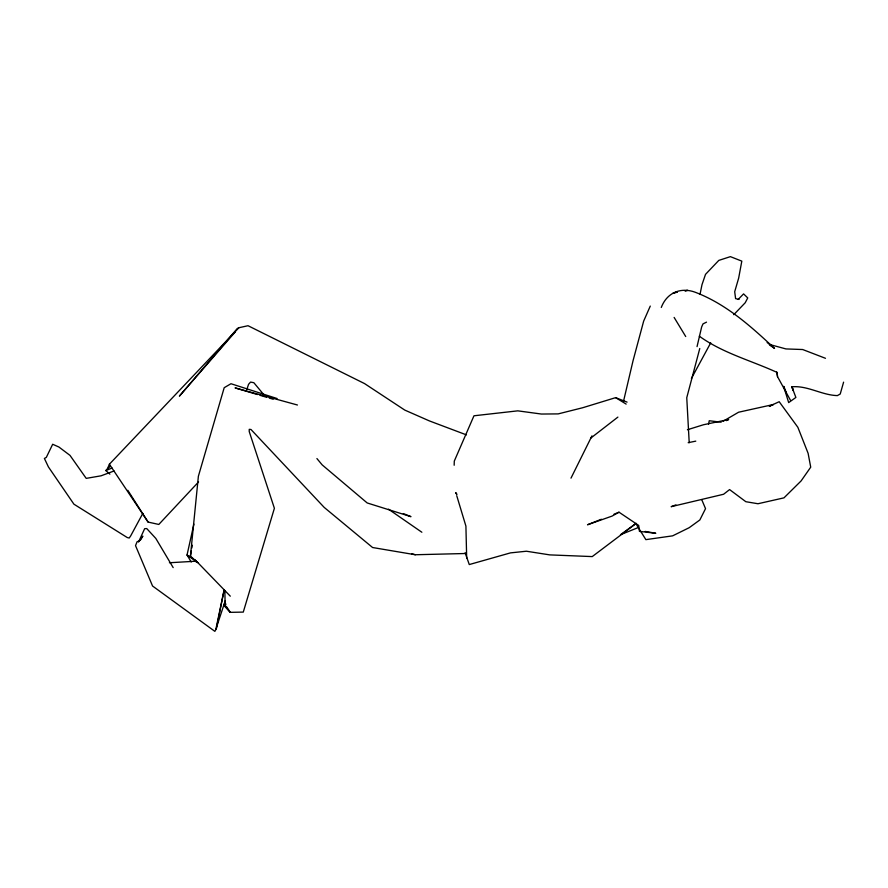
<?xml version="1.0" encoding="UTF-8"?>
<svg xmlns="http://www.w3.org/2000/svg" width="888" height="888" viewBox="0 0 888 888"><rect width="100%" height="100%" fill="white"/><g stroke="black" fill="none" stroke-linecap="round" stroke-linejoin="round"><path stroke-width="1.33" d="M454.168 465.245L454.29 461.116L473.97 415.784L517.782 410.844L541.38 414.041L558.175 413.897L582.661 407.747L615.639 397.646L627.072 402.12M230.303 596.181L197.835 562.648L190.432 556.177L198.379 476.246L224.198 387.701L230.969 383.727L277.067 398.523M190.432 556.177L191.375 550.704M191.852 547.974L192.33 545.243M700.066 294.139L701.986 284.715L705.516 274.359L718.803 260.395L730.391 256.643L741.813 261.127L738.672 278.077L734.698 291.73L735.597 298.612L739.005 299.434M708.535 424.198L709.257 420.734L721.145 422.222M193.906 524.075L187.035 555L191.231 562.004M623.587 400.999L633.033 360.772L643.667 321.101L650.271 306.083M697.047 346.598L701.653 326.962L703.007 323.887L706.515 322.144M699.766 348.518L686.757 397.724L689.21 442.735M843.6 382.151L840.226 394.017L837.362 395.604C821.611 395.127 807.703 385.425 791.874 386.802L793.15 390.487L792.174 386.702M225.907 603.995L225.141 606.626L230.358 612.343L243.279 612.098L274.392 508.291L249.217 431.524L249.239 429.337L250.982 429.492L324.198 507.403L372.583 547.519L415.329 554.745L465.756 553.502M246.82 389.577L248.551 384.326L250.56 382.073L253.846 382.706L263.481 394.294M225.286 600.721L215.884 629.159L224.198 589.665L216.428 628.482L214.863 631.357L152.558 586.013L135.531 545.632L137.107 541.713L139.349 540.97L142.835 536.141L140.215 540.37M138.517 542.057L144.655 528.671L146.764 528.582L155.822 538.439L173.171 567.599M107.237 469.23L109.402 464.213L238.928 327.728L248.018 325.718L364.524 383.572L404.795 410.101L429.448 420.934L466.455 434.887M570.995 478.144L591.952 435.886M142.835 513.375L130.625 535.997L129.193 538.017L127.228 537.529L73.915 504.173L48.429 466.944L44.4 458.463L46.331 457.376L52.67 444.255L58.919 447.03L70.008 455.389L86.203 478.377L101.054 475.813L114.064 470.973M688.189 442.679L695.781 441.136M691.408 378.488L710.722 342.846M661.283 307.459C667.066 292.196 681.529 286.691 696.248 292.64C726.573 304.462 751.082 326.473 774.536 348.44L769.286 344.5M235.32 331.868L179.387 396.126L237.285 328.516L238.928 327.728M738.239 299.367L743.589 293.895L747.74 297.924L745.232 302.73L733.754 314.696M198.557 481.94L158.808 524.453L148.096 522.077L109.402 464.213M110.156 466.433L105.794 470.54L109.879 474.148M590.642 438.206L617.893 417.105M636.13 523.454L592.24 556.587L549.783 554.889L526.395 551.226L510.5 552.88L469.275 564.557L465.134 552.769M636.052 523.376L620.468 534.72L638.328 527.528M723.087 421.267L738.583 412.221L773.381 404.517L769.63 406.216M645.243 531.435L655.788 533.277L639.438 531.368L638.716 525.441L619.025 512.21L612.121 516.072L587.523 524.764L601.387 519.236M726.362 420.635L728.648 419.513L703.574 424.73L687.401 429.748M769.308 406.238L779.198 401.72L797.857 427.295L808.113 453.324L810.722 467.166L801.109 480.919L783.971 497.857L757.975 503.74L745.842 501.709L729.592 489.588L723.587 494.261L671.139 506.682L675.901 504.895M613.985 514.219L619.025 512.21M105.794 470.54L112.088 468.054M685.225 290.798L687.601 290.376L684.992 290.842M676.845 292.285L673.226 292.929L677.144 292.23M196.315 561.183L169.419 562.748M297.447 405.006L235.054 387.889L257.42 394.55M411.655 553.735L415.329 554.745M260.051 395.327L266.633 397.291M269.264 398.068L273.204 399.245M825.474 358.297L802.674 349.528L785.936 348.929L770.573 344.755L767.132 342.568M403.319 513.575L410.966 516.661L367.199 502.963L322.166 464.879L316.916 458.563M192.863 558.541L187.035 555L197.835 562.648L194.972 560.095M699.3 336.175C722.81 353.147 751.204 360.528 777.144 372.461L777.544 376.69L790.553 400.421M615.639 397.646L626.151 404.096M388.489 509.179L421.856 532.245M769.996 344.999L772.205 346.664M224.009 605.228L230.358 612.343L226.473 606.615M194.539 559.595L196.104 561.893M223.665 604.34L225.141 606.626L224.875 590.587M127.817 490.309L148.096 522.077M674.125 317.427L685.714 336.519M635.986 523.831L645.876 539.638L672.649 535.841L689.199 527.694L699.855 519.957L705.527 508.646L701.831 499.877M791.874 386.802L795.881 397.447L788.666 402.597L783.671 386.458M783.838 386.402L786.224 392.596M456.721 495.659L465.911 526.107L466.677 558.041M776.689 372.05L777.544 376.69M456.765 494.283L455.699 492.651L456.765 494.283"/></g></svg>
